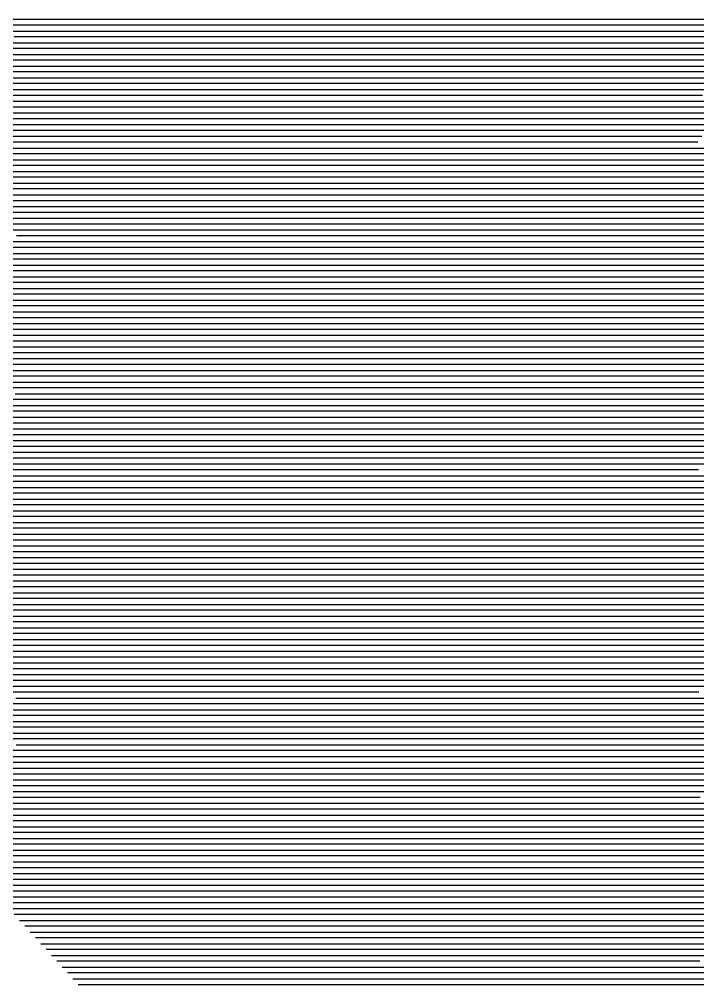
# Model space of a CAD drawing. Header units: metres. Extents: x -6.9 to 6.9, y -7 to 7.
# Drawn here: x 3.608 to 4.767, y 3.35 to 5 of the extents above; entities that cross this region are included whole.
import ezdxf

# ---------------------------------------------------------------- set-up
doc = ezdxf.new("R2010")
doc.units = ezdxf.units.M

msp = doc.modelspace()

# ---------------------------------------------------------------- linework, layer by layer
for p, q in [((3.323069, 4.999597, 0.251629), (3.62865, 4.999597, 0.311879)), ((3.62865, 4.999597, 0.311879), (3.839964, 4.999597, 0.35307)), ((3.839964, 4.999597, 0.35307), (4.254032, 4.999597, 0.435604)), ((4.254032, 4.999597, 0.435604), (4.367655, 4.999597, 0.458)), ((4.367655, 4.999597, 0.458), (4.90063, 4.999597, 0.565375)), ((3.618768, 4.989597, 0.310461), (3.316862, 4.989597, 0.250936)), ((3.833565, 4.989597, 0.352331), (3.618768, 4.989597, 0.310461)), ((4.243824, 4.989597, 0.434106), (3.833565, 4.989597, 0.352331)), ((4.361053, 4.989597, 0.457213), (4.243824, 4.989597, 0.434106)), ((4.901421, 4.989597, 0.566077), (4.361053, 4.989597, 0.457213)), ((3.310656, 4.979597, 0.250242), (3.608887, 4.979597, 0.309043)), ((3.820766, 4.969597, 0.350852), (3.599006, 4.969597, 0.307625)), ((3.608887, 4.979597, 0.309043), (3.827165, 4.979597, 0.351592)), ((4.223407, 4.969597, 0.431108), (3.820766, 4.969597, 0.350852)), ((3.827165, 4.979597, 0.351592), (4.233615, 4.979597, 0.432607)), ((4.347849, 4.969597, 0.455637), (4.223407, 4.969597, 0.431108)), ((4.233615, 4.979597, 0.432607), (4.354451, 4.979597, 0.456425)), ((4.880304, 4.969597, 0.562907), (4.347849, 4.969597, 0.455637)), ((4.354451, 4.979597, 0.456425), (4.890862, 4.979597, 0.564492)), ((3.589124, 4.959597, 0.306206), (3.814367, 4.959597, 0.350113)), ((3.814367, 4.959597, 0.350113), (4.213199, 4.959597, 0.42961)), ((4.213199, 4.959597, 0.42961), (4.341247, 4.959597, 0.454849)), ((4.341247, 4.959597, 0.454849), (4.869746, 4.959597, 0.561322)), ((3.569362, 4.939597, 0.30337), (3.801568, 4.939597, 0.348634)), ((3.807968, 4.949597, 0.349373), (3.579243, 4.949597, 0.304788)), ((3.801568, 4.939597, 0.348634), (4.192782, 4.939597, 0.426613)), ((4.20299, 4.949597, 0.428111), (3.807968, 4.949597, 0.349373)), ((4.192782, 4.939597, 0.426613), (4.328043, 4.939597, 0.453274)), ((4.334645, 4.949597, 0.454062), (4.20299, 4.949597, 0.428111)), ((4.328043, 4.939597, 0.453274), (4.848629, 4.939597, 0.558153)), ((4.859187, 4.949597, 0.559738), (4.334645, 4.949597, 0.454062)), ((3.549599, 4.919597, 0.300534), (3.78877, 4.919597, 0.347155)), ((3.795169, 4.929597, 0.347895), (3.559481, 4.929597, 0.301952)), ((3.78877, 4.919597, 0.347155), (4.172365, 4.919597, 0.423615)), ((4.182573, 4.929597, 0.425114), (3.795169, 4.929597, 0.347895)), ((4.172365, 4.919597, 0.423615), (4.314839, 4.919597, 0.451698)), ((4.321441, 4.929597, 0.452486), (4.182573, 4.929597, 0.425114)), ((4.314839, 4.919597, 0.451698), (4.827512, 4.919597, 0.554983)), ((4.83807, 4.929597, 0.556568), (4.321441, 4.929597, 0.452486)), ((3.782371, 4.909597, 0.346416), (3.539718, 4.909597, 0.299116)), ((4.162157, 4.909597, 0.422117), (3.782371, 4.909597, 0.346416)), ((4.308237, 4.909597, 0.450911), (4.162157, 4.909597, 0.422117)), ((4.816953, 4.909597, 0.553398), (4.308237, 4.909597, 0.450911)), ((3.769572, 4.889597, 0.344937), (3.519955, 4.889597, 0.29628)), ((3.529837, 4.899597, 0.297698), (3.775971, 4.899597, 0.345677)), ((4.14174, 4.889597, 0.419119), (3.769572, 4.889597, 0.344937)), ((3.775971, 4.899597, 0.345677), (4.151948, 4.899597, 0.420618)), ((4.295033, 4.889597, 0.449335), (4.14174, 4.889597, 0.419119)), ((4.151948, 4.899597, 0.420618), (4.301635, 4.899597, 0.450123)), ((4.795837, 4.889597, 0.550229), (4.295033, 4.889597, 0.449335)), ((4.301635, 4.899597, 0.450123), (4.806395, 4.899597, 0.551813)), ((3.756774, 4.869597, 0.343459), (3.500193, 4.869597, 0.293443)), ((3.510074, 4.879597, 0.294862), (3.763173, 4.879597, 0.344198)), ((4.121323, 4.869597, 0.416122), (3.756774, 4.869597, 0.343459)), ((3.763173, 4.879597, 0.344198), (4.131531, 4.879597, 0.417621)), ((4.281829, 4.869597, 0.44776), (4.121323, 4.869597, 0.416122)), ((4.131531, 4.879597, 0.417621), (4.288431, 4.879597, 0.448547)), ((4.77472, 4.869597, 0.547059), (4.281829, 4.869597, 0.44776)), ((4.288431, 4.879597, 0.448547), (4.785278, 4.879597, 0.548644)), ((3.490312, 4.859597, 0.292025), (3.750374, 4.859597, 0.342719)), ((3.750374, 4.859597, 0.342719), (4.111115, 4.859597, 0.414624)), ((4.111115, 4.859597, 0.414624), (4.275227, 4.859597, 0.446972)), ((4.275227, 4.859597, 0.446972), (4.764161, 4.859597, 0.545474)), ((4.764161, 4.859597, 0.545474), (4.814628, 4.859597, 0.555531)), ((3.470549, 4.839597, 0.289189), (3.737576, 4.839597, 0.341241)), ((3.743975, 4.849597, 0.34198), (3.48043, 4.849597, 0.290607)), ((3.737576, 4.839597, 0.341241), (4.090698, 4.839597, 0.411626)), ((4.100906, 4.849597, 0.413125), (3.743975, 4.849597, 0.34198)), ((4.090698, 4.839597, 0.411626), (4.262023, 4.839597, 0.445396)), ((4.268625, 4.849597, 0.446184), (4.100906, 4.849597, 0.413125)), ((4.262023, 4.839597, 0.445396), (4.743045, 4.839597, 0.542305)), ((4.753603, 4.849597, 0.543889), (4.268625, 4.849597, 0.446184)), ((4.743045, 4.839597, 0.542305), (4.801012, 4.839597, 0.553856)), ((4.80782, 4.849597, 0.554693), (4.753603, 4.849597, 0.543889)), ((3.450786, 4.819597, 0.286353), (3.724777, 4.819597, 0.339762)), ((3.731177, 4.829597, 0.340501), (3.460668, 4.829597, 0.287771)), ((3.724777, 4.819597, 0.339762), (4.070281, 4.819597, 0.408629)), ((4.080489, 4.829597, 0.410128), (3.731177, 4.829597, 0.340501)), ((4.070281, 4.819597, 0.408629), (4.248819, 4.819597, 0.443821)), ((4.255421, 4.829597, 0.444609), (4.080489, 4.829597, 0.410128)), ((4.248819, 4.819597, 0.443821), (4.721928, 4.819597, 0.539135)), ((4.732486, 4.829597, 0.54072), (4.255421, 4.829597, 0.444609)), ((4.721928, 4.819597, 0.539135), (4.787396, 4.819597, 0.552181)), ((4.794204, 4.829597, 0.553018), (4.732486, 4.829597, 0.54072)), ((3.718378, 4.809597, 0.339022), (3.440905, 4.809597, 0.284935)), ((4.060073, 4.809597, 0.407131), (3.718378, 4.809597, 0.339022)), ((4.242217, 4.809597, 0.443033), (4.060073, 4.809597, 0.407131)), ((4.711369, 4.809597, 0.53755), (4.242217, 4.809597, 0.443033)), ((4.780588, 4.809597, 0.551343), (4.711369, 4.809597, 0.53755)), ((3.70558, 4.789597, 0.337544), (3.421142, 4.789597, 0.282099)), ((3.431024, 4.799597, 0.283517), (3.711979, 4.799597, 0.338283)), ((4.039656, 4.789597, 0.404133), (3.70558, 4.789597, 0.337544)), ((3.711979, 4.799597, 0.338283), (4.049864, 4.799597, 0.405632)), ((4.229013, 4.789597, 0.441457), (4.039656, 4.789597, 0.404133)), ((4.049864, 4.799597, 0.405632), (4.235615, 4.799597, 0.442245)), ((4.690253, 4.789597, 0.53438), (4.229013, 4.789597, 0.441457)), ((4.235615, 4.799597, 0.442245), (4.700811, 4.799597, 0.535965)), ((4.766972, 4.789597, 0.549669), (4.690253, 4.789597, 0.53438)), ((4.700811, 4.799597, 0.535965), (4.77378, 4.799597, 0.550506)), ((3.692781, 4.769597, 0.336065), (3.40138, 4.769597, 0.279262)), ((3.411261, 4.779597, 0.28068), (3.69918, 4.779597, 0.336804)), ((4.019239, 4.769597, 0.401136), (3.692781, 4.769597, 0.336065)), ((3.69918, 4.779597, 0.336804), (4.029447, 4.779597, 0.402635)), ((4.215809, 4.769597, 0.439882), (4.019239, 4.769597, 0.401136)), ((4.029447, 4.779597, 0.402635), (4.222411, 4.779597, 0.44067)), ((4.669136, 4.769597, 0.531211), (4.215809, 4.769597, 0.439882)), ((4.222411, 4.779597, 0.44067), (4.679694, 4.779597, 0.532796)), ((4.753356, 4.769597, 0.547994), (4.669136, 4.769597, 0.531211)), ((4.679694, 4.779597, 0.532796), (4.760164, 4.779597, 0.548831)), ((5.107597, 4.769597, 0.620099), (4.753356, 4.769597, 0.547994)), ((4.760164, 4.779597, 0.548831), (5.098631, 4.779597, 0.617726)), ((3.391499, 4.759597, 0.277844), (3.686382, 4.759597, 0.335326)), ((3.686382, 4.759597, 0.335326), (4.00903, 4.759597, 0.399637)), ((4.00903, 4.759597, 0.399637), (4.209207, 4.759597, 0.439094)), ((4.209207, 4.759597, 0.439094), (4.658577, 4.759597, 0.529626)), ((4.658577, 4.759597, 0.529626), (4.746548, 4.759597, 0.547156)), ((4.746548, 4.759597, 0.547156), (5.116564, 4.759597, 0.622472)), ((3.371736, 4.739597, 0.275008), (3.673583, 4.739597, 0.333847)), ((3.679983, 4.749597, 0.334586), (3.381617, 4.749597, 0.276426)), ((3.673583, 4.739597, 0.333847), (3.988614, 4.739597, 0.39664)), ((3.998822, 4.749597, 0.398139), (3.679983, 4.749597, 0.334586)), ((3.988614, 4.739597, 0.39664), (4.196003, 4.739597, 0.437519)), ((4.202605, 4.749597, 0.438306), (3.998822, 4.749597, 0.398139)), ((4.196003, 4.739597, 0.437519), (4.637461, 4.739597, 0.526456)), ((4.648019, 4.749597, 0.528041), (4.202605, 4.749597, 0.438306)), ((4.637461, 4.739597, 0.526456), (4.732932, 4.739597, 0.545481)), ((4.73974, 4.749597, 0.546319), (4.648019, 4.749597, 0.528041)), ((4.732932, 4.739597, 0.545481), (5.134497, 4.739597, 0.627219)), ((5.125531, 4.749597, 0.624846), (4.73974, 4.749597, 0.546319)), ((3.351973, 4.719597, 0.272172), (3.660785, 4.719597, 0.332368)), ((3.667184, 4.729597, 0.333108), (3.361855, 4.729597, 0.27359)), ((3.660785, 4.719597, 0.332368), (3.968197, 4.719597, 0.393643)), ((3.978405, 4.729597, 0.395142), (3.667184, 4.729597, 0.333108)), ((3.968197, 4.719597, 0.393643), (4.182799, 4.719597, 0.435943)), ((4.189401, 4.729597, 0.436731), (3.978405, 4.729597, 0.395142)), ((4.182799, 4.719597, 0.435943), (4.616344, 4.719597, 0.523287)), ((4.626902, 4.729597, 0.524871), (4.189401, 4.729597, 0.436731)), ((4.616344, 4.719597, 0.523287), (4.719316, 4.719597, 0.543806)), ((4.726124, 4.729597, 0.544644), (4.626902, 4.729597, 0.524871)), ((4.719316, 4.719597, 0.543806), (5.152431, 4.719597, 0.631966)), ((5.143464, 4.729597, 0.629593), (4.726124, 4.729597, 0.544644)), ((3.654386, 4.709597, 0.331629), (3.342092, 4.709597, 0.270754)), ((3.957988, 4.709597, 0.392144), (3.654386, 4.709597, 0.331629)), ((4.176197, 4.709597, 0.435155), (3.957988, 4.709597, 0.392144)), ((4.605785, 4.709597, 0.521702), (4.176197, 4.709597, 0.435155)), ((4.712508, 4.709597, 0.542969), (4.605785, 4.709597, 0.521702)), ((5.161397, 4.709597, 0.63434), (4.712508, 4.709597, 0.542969)), ((3.641587, 4.689597, 0.33015), (3.32233, 4.689597, 0.267917)), ((3.332211, 4.699597, 0.269336), (3.647986, 4.699597, 0.330889)), ((3.937572, 4.689597, 0.389147), (3.641587, 4.689597, 0.33015)), ((3.647986, 4.699597, 0.330889), (3.94778, 4.699597, 0.390646)), ((4.162993, 4.689597, 0.43358), (3.937572, 4.689597, 0.389147)), ((3.94778, 4.699597, 0.390646), (4.169595, 4.699597, 0.434368)), ((4.584668, 4.689597, 0.518532), (4.162993, 4.689597, 0.43358)), ((4.169595, 4.699597, 0.434368), (4.595227, 4.699597, 0.520117)), ((4.698892, 4.689597, 0.541294), (4.584668, 4.689597, 0.518532)), ((4.595227, 4.699597, 0.520117), (4.7057, 4.699597, 0.542131)), ((5.179331, 4.689597, 0.639087), (4.698892, 4.689597, 0.541294)), ((4.7057, 4.699597, 0.542131), (5.170364, 4.699597, 0.636713)), ((3.628789, 4.669597, 0.328671), (3.302567, 4.669597, 0.265081)), ((3.312448, 4.679597, 0.266499), (3.635188, 4.679597, 0.329411)), ((3.917155, 4.669597, 0.38615), (3.628789, 4.669597, 0.328671)), ((3.635188, 4.679597, 0.329411), (3.927363, 4.679597, 0.387648)), ((4.149789, 4.669597, 0.432004), (3.917155, 4.669597, 0.38615)), ((3.927363, 4.679597, 0.387648), (4.156391, 4.679597, 0.432792)), ((4.563552, 4.669597, 0.515362), (4.149789, 4.669597, 0.432004)), ((4.156391, 4.679597, 0.432792), (4.57411, 4.679597, 0.516947)), ((4.685276, 4.669597, 0.539619), (4.563552, 4.669597, 0.515362)), ((4.57411, 4.679597, 0.516947), (4.692084, 4.679597, 0.540456)), ((5.197264, 4.669597, 0.643833), (4.685276, 4.669597, 0.539619)), ((4.692084, 4.679597, 0.540456), (5.188297, 4.679597, 0.64146)), ((3.292686, 4.659597, 0.263663), (3.622389, 4.659597, 0.327932)), ((3.622389, 4.659597, 0.327932), (3.906946, 4.659597, 0.384651)), ((3.906946, 4.659597, 0.384651), (4.143187, 4.659597, 0.431217)), ((4.143187, 4.659597, 0.431217), (4.552993, 4.659597, 0.513778)), ((4.552993, 4.659597, 0.513778), (4.678468, 4.659597, 0.538781)), ((4.678468, 4.659597, 0.538781), (5.206231, 4.659597, 0.646207)), ((3.272923, 4.639597, 0.260827), (3.609591, 4.639597, 0.326453)), ((3.61599, 4.649597, 0.327193), (3.282804, 4.649597, 0.262245)), ((3.609591, 4.639597, 0.326453), (3.88653, 4.639597, 0.381654)), ((3.896738, 4.649597, 0.383153), (3.61599, 4.649597, 0.327193)), ((3.88653, 4.639597, 0.381654), (4.129983, 4.639597, 0.429641)), ((4.136585, 4.649597, 0.430429), (3.896738, 4.649597, 0.383153)), ((4.129983, 4.639597, 0.429641), (4.531876, 4.639597, 0.510608)), ((4.542435, 4.649597, 0.512193), (4.136585, 4.649597, 0.430429)), ((4.531876, 4.639597, 0.510608), (4.664852, 4.639597, 0.537106)), ((4.67166, 4.649597, 0.537944), (4.542435, 4.649597, 0.512193)), ((4.664852, 4.639597, 0.537106), (5.21592, 4.639597, 0.649276)), ((5.215197, 4.649597, 0.64858), (4.67166, 4.649597, 0.537944)), ((3.876321, 4.629597, 0.380155), (3.603192, 4.629597, 0.325714)), ((4.123381, 4.629597, 0.428853), (3.876321, 4.629597, 0.380155)), ((4.521318, 4.629597, 0.509023), (4.123381, 4.629597, 0.428853)), ((4.658044, 4.629597, 0.536269), (4.521318, 4.629597, 0.509023)), ((5.204998, 4.629597, 0.647601), (4.658044, 4.629597, 0.536269)), ((3.855904, 4.609597, 0.377158), (3.590393, 4.609597, 0.324235)), ((3.596792, 4.619597, 0.324975), (3.866113, 4.619597, 0.378657)), ((4.110177, 4.609597, 0.427278), (3.855904, 4.609597, 0.377158)), ((3.866113, 4.619597, 0.378657), (4.116779, 4.619597, 0.428066)), ((4.500201, 4.609597, 0.505853), (4.110177, 4.609597, 0.427278)), ((4.116779, 4.619597, 0.428066), (4.51076, 4.619597, 0.507438)), ((4.644428, 4.609597, 0.534594), (4.500201, 4.609597, 0.505853)), ((4.51076, 4.619597, 0.507438), (4.651236, 4.619597, 0.535432)), ((5.183153, 4.609597, 0.644251), (4.644428, 4.609597, 0.534594)), ((4.651236, 4.619597, 0.535432), (5.194075, 4.619597, 0.645926)), ((3.835488, 4.589597, 0.374161), (3.577595, 4.589597, 0.322757)), ((3.583994, 4.599597, 0.323496), (3.845696, 4.599597, 0.37566)), ((4.096973, 4.589597, 0.425702), (3.835488, 4.589597, 0.374161)), ((3.845696, 4.599597, 0.37566), (4.103575, 4.599597, 0.42649)), ((4.479084, 4.589597, 0.502684), (4.096973, 4.589597, 0.425702)), ((4.103575, 4.599597, 0.42649), (4.489643, 4.599597, 0.504269)), ((4.630812, 4.589597, 0.532919), (4.479084, 4.589597, 0.502684)), ((4.489643, 4.599597, 0.504269), (4.63762, 4.599597, 0.533757)), ((5.161308, 4.589597, 0.640901), (4.630812, 4.589597, 0.532919)), ((4.63762, 4.599597, 0.533757), (5.17223, 4.599597, 0.642576)), ((3.571195, 4.579597, 0.322017), (3.825279, 4.579597, 0.372662)), ((3.825279, 4.579597, 0.372662), (4.090371, 4.579597, 0.424915)), ((4.090371, 4.579597, 0.424915), (4.468526, 4.579597, 0.501099)), ((4.468526, 4.579597, 0.501099), (4.624004, 4.579597, 0.532082)), ((4.624004, 4.579597, 0.532082), (5.150386, 4.579597, 0.639226)), ((3.558397, 4.559597, 0.320538), (3.804862, 4.559597, 0.369665)), ((3.815071, 4.569597, 0.371164), (3.564796, 4.569597, 0.321278)), ((3.804862, 4.559597, 0.369665), (4.077167, 4.559597, 0.423339)), ((4.083769, 4.569597, 0.424127), (3.815071, 4.569597, 0.371164)), ((4.077167, 4.559597, 0.423339), (4.447409, 4.559597, 0.497929)), ((4.457968, 4.569597, 0.499514), (4.083769, 4.569597, 0.424127)), ((4.447409, 4.559597, 0.497929), (4.610388, 4.559597, 0.530407)), ((4.617196, 4.569597, 0.531244), (4.457968, 4.569597, 0.499514)), ((4.610388, 4.559597, 0.530407), (5.128541, 4.559597, 0.635876)), ((5.139463, 4.569597, 0.637551), (4.617196, 4.569597, 0.531244)), ((3.545598, 4.539597, 0.31906), (3.784446, 4.539597, 0.366668)), ((3.794654, 4.549597, 0.368166), (3.551998, 4.549597, 0.319799)), ((3.784446, 4.539597, 0.366668), (4.063963, 4.539597, 0.421763)), ((4.070565, 4.549597, 0.422551), (3.794654, 4.549597, 0.368166)), ((4.063963, 4.539597, 0.421763), (4.426292, 4.539597, 0.49476)), ((4.436851, 4.549597, 0.496344), (4.070565, 4.549597, 0.422551)), ((4.426292, 4.539597, 0.49476), (4.596772, 4.539597, 0.528732)), ((4.60358, 4.549597, 0.529569), (4.436851, 4.549597, 0.496344)), ((4.596772, 4.539597, 0.528732), (5.106696, 4.539597, 0.632526)), ((5.117618, 4.549597, 0.634201), (4.60358, 4.549597, 0.529569)), ((3.774237, 4.529597, 0.365169), (3.539199, 4.529597, 0.31832)), ((4.057361, 4.529597, 0.420976), (3.774237, 4.529597, 0.365169)), ((4.415734, 4.529597, 0.493175), (4.057361, 4.529597, 0.420976)), ((4.589964, 4.529597, 0.527894), (4.415734, 4.529597, 0.493175)), ((5.095773, 4.529597, 0.630851), (4.589964, 4.529597, 0.527894)), ((3.75382, 4.509597, 0.362172), (3.526401, 4.509597, 0.316842)), ((3.5328, 4.519597, 0.317581), (3.764029, 4.519597, 0.363671)), ((4.044157, 4.509597, 0.4194), (3.75382, 4.509597, 0.362172)), ((3.764029, 4.519597, 0.363671), (4.050759, 4.519597, 0.420188)), ((4.394617, 4.509597, 0.490005), (4.044157, 4.509597, 0.4194)), ((4.050759, 4.519597, 0.420188), (4.405175, 4.519597, 0.49159)), ((4.576348, 4.509597, 0.526219), (4.394617, 4.509597, 0.490005)), ((4.405175, 4.519597, 0.49159), (4.583156, 4.519597, 0.527057)), ((5.073928, 4.509597, 0.627501), (4.576348, 4.509597, 0.526219)), ((4.583156, 4.519597, 0.527057), (5.084851, 4.519597, 0.629176)), ((3.733403, 4.489597, 0.359175), (3.513602, 4.489597, 0.315363)), ((3.520001, 4.499597, 0.316102), (3.743612, 4.499597, 0.360673)), ((4.030953, 4.489597, 0.417825), (3.733403, 4.489597, 0.359175)), ((3.743612, 4.499597, 0.360673), (4.037555, 4.499597, 0.418612)), ((4.3735, 4.489597, 0.486835), (4.030953, 4.489597, 0.417825)), ((4.037555, 4.499597, 0.418612), (4.384059, 4.499597, 0.48842)), ((4.562732, 4.489597, 0.524544), (4.3735, 4.489597, 0.486835)), ((4.384059, 4.499597, 0.48842), (4.56954, 4.499597, 0.525382)), ((5.052083, 4.489597, 0.624151), (4.562732, 4.489597, 0.524544)), ((4.56954, 4.499597, 0.525382), (5.063006, 4.499597, 0.625826)), ((3.507203, 4.479597, 0.314624), (3.723195, 4.479597, 0.357676)), ((3.723195, 4.479597, 0.357676), (4.024351, 4.479597, 0.417037)), ((4.024351, 4.479597, 0.417037), (4.362942, 4.479597, 0.485251)), ((4.362942, 4.479597, 0.485251), (4.555924, 4.479597, 0.523707)), ((4.555924, 4.479597, 0.523707), (5.041161, 4.479597, 0.622476)), ((3.494405, 4.459597, 0.313145), (3.702778, 4.459597, 0.354679)), ((3.712987, 4.469597, 0.356177), (3.500804, 4.469597, 0.313884)), ((3.702778, 4.459597, 0.354679), (4.011147, 4.459597, 0.415461)), ((4.017749, 4.469597, 0.416249), (3.712987, 4.469597, 0.356177)), ((4.011147, 4.459597, 0.415461), (4.341825, 4.459597, 0.482081)), ((4.352383, 4.469597, 0.483666), (4.017749, 4.469597, 0.416249)), ((4.341825, 4.459597, 0.482081), (4.542308, 4.459597, 0.522032)), ((4.549116, 4.469597, 0.522869), (4.352383, 4.469597, 0.483666)), ((4.542308, 4.459597, 0.522032), (5.019316, 4.459597, 0.619126)), ((5.030238, 4.469597, 0.620801), (4.549116, 4.469597, 0.522869)), ((3.481606, 4.439597, 0.311666), (3.682361, 4.439597, 0.351682)), ((3.69257, 4.449597, 0.35318), (3.488005, 4.449597, 0.312405)), ((3.682361, 4.439597, 0.351682), (3.997943, 4.439597, 0.413886)), ((4.004545, 4.449597, 0.414674), (3.69257, 4.449597, 0.35318)), ((3.997943, 4.439597, 0.413886), (4.320708, 4.439597, 0.478911)), ((4.331267, 4.449597, 0.480496), (4.004545, 4.449597, 0.414674)), ((4.320708, 4.439597, 0.478911), (4.528692, 4.439597, 0.520357)), ((4.5355, 4.449597, 0.521195), (4.331267, 4.449597, 0.480496)), ((4.528692, 4.439597, 0.520357), (4.997471, 4.439597, 0.615777)), ((5.008394, 4.449597, 0.617451), (4.5355, 4.449597, 0.521195)), ((3.672153, 4.429597, 0.350183), (3.475207, 4.429597, 0.310927)), ((3.991341, 4.429597, 0.413098), (3.672153, 4.429597, 0.350183)), ((4.31015, 4.429597, 0.477326), (3.991341, 4.429597, 0.413098)), ((4.521884, 4.429597, 0.51952), (4.31015, 4.429597, 0.477326)), ((4.986549, 4.429597, 0.614102), (4.521884, 4.429597, 0.51952)), ((3.651736, 4.409597, 0.347186), (3.462408, 4.409597, 0.309448)), ((3.468808, 4.419597, 0.310187), (3.661945, 4.419597, 0.348684)), ((3.978136, 4.409597, 0.411523), (3.651736, 4.409597, 0.347186)), ((3.661945, 4.419597, 0.348684), (3.984739, 4.419597, 0.41231)), ((4.289033, 4.409597, 0.474157), (3.978136, 4.409597, 0.411523)), ((3.984739, 4.419597, 0.41231), (4.299591, 4.419597, 0.475742)), ((4.508268, 4.409597, 0.517845), (4.289033, 4.409597, 0.474157)), ((4.299591, 4.419597, 0.475742), (4.515076, 4.419597, 0.518682)), ((4.964704, 4.409597, 0.610752), (4.508268, 4.409597, 0.517845)), ((4.515076, 4.419597, 0.518682), (4.975626, 4.419597, 0.612427)), ((3.631319, 4.389597, 0.344188), (3.44961, 4.389597, 0.307969)), ((3.456009, 4.399597, 0.308709), (3.641528, 4.399597, 0.345687)), ((3.964932, 4.389597, 0.409947), (3.631319, 4.389597, 0.344188)), ((3.641528, 4.399597, 0.345687), (3.971534, 4.399597, 0.410735)), ((4.267916, 4.389597, 0.470987), (3.964932, 4.389597, 0.409947)), ((3.971534, 4.399597, 0.410735), (4.278475, 4.399597, 0.472572)), ((4.494652, 4.389597, 0.51617), (4.267916, 4.389597, 0.470987)), ((4.278475, 4.399597, 0.472572), (4.50146, 4.399597, 0.517007)), ((4.942859, 4.389597, 0.607402), (4.494652, 4.389597, 0.51617)), ((4.50146, 4.399597, 0.517007), (4.953781, 4.399597, 0.609077)), ((3.443211, 4.379597, 0.30723), (3.621111, 4.379597, 0.34269)), ((3.621111, 4.379597, 0.34269), (3.95833, 4.379597, 0.409159)), ((3.95833, 4.379597, 0.409159), (4.257358, 4.379597, 0.469402)), ((4.257358, 4.379597, 0.469402), (4.487844, 4.379597, 0.515332)), ((4.487844, 4.379597, 0.515332), (4.931936, 4.379597, 0.605727)), ((3.610903, 4.369597, 0.341191), (3.436811, 4.369597, 0.306491)), ((3.600694, 4.359597, 0.339693), (3.945126, 4.359597, 0.407584)), ((3.951728, 4.369597, 0.408372), (3.610903, 4.369597, 0.341191)), ((3.945126, 4.359597, 0.407584), (4.236241, 4.359597, 0.466233)), ((4.246799, 4.369597, 0.467817), (3.951728, 4.369597, 0.408372)), ((4.236241, 4.359597, 0.466233), (4.474228, 4.359597, 0.513657)), ((4.481036, 4.369597, 0.514495), (4.246799, 4.369597, 0.467817)), ((4.474228, 4.359597, 0.513657), (4.910091, 4.359597, 0.602377)), ((4.921014, 4.369597, 0.604052), (4.481036, 4.369597, 0.514495)), ((3.580277, 4.339597, 0.336695), (3.931922, 4.339597, 0.406008)), ((3.938524, 4.349597, 0.406796), (3.590486, 4.349597, 0.338194)), ((3.931922, 4.339597, 0.406008), (4.215124, 4.339597, 0.463063)), ((4.225683, 4.349597, 0.464648), (3.938524, 4.349597, 0.406796)), ((4.215124, 4.339597, 0.463063), (4.460612, 4.339597, 0.511982)), ((4.46742, 4.349597, 0.51282), (4.225683, 4.349597, 0.464648)), ((4.460612, 4.339597, 0.511982), (4.888246, 4.339597, 0.599027)), ((4.899169, 4.349597, 0.600702), (4.46742, 4.349597, 0.51282)), ((3.92532, 4.329597, 0.40522), (3.570069, 4.329597, 0.335197)), ((4.204566, 4.329597, 0.461478), (3.92532, 4.329597, 0.40522)), ((4.453804, 4.329597, 0.511145), (4.204566, 4.329597, 0.461478)), ((4.877324, 4.329597, 0.597352), (4.453804, 4.329597, 0.511145)), ((3.912116, 4.309597, 0.403645), (3.549652, 4.309597, 0.3322)), ((3.559861, 4.319597, 0.333698), (3.918718, 4.319597, 0.404433)), ((4.183449, 4.309597, 0.458308), (3.912116, 4.309597, 0.403645)), ((3.918718, 4.319597, 0.404433), (4.194007, 4.319597, 0.459893)), ((4.440188, 4.309597, 0.50947), (4.183449, 4.309597, 0.458308)), ((4.194007, 4.319597, 0.459893), (4.446996, 4.319597, 0.510307)), ((4.855479, 4.309597, 0.594002), (4.440188, 4.309597, 0.50947)), ((4.446996, 4.319597, 0.510307), (4.866402, 4.319597, 0.595677)), ((3.539444, 4.299597, 0.330701), (3.905514, 4.299597, 0.402857)), ((3.905514, 4.299597, 0.402857), (4.17289, 4.299597, 0.456724)), ((4.17289, 4.299597, 0.456724), (4.43338, 4.299597, 0.508632)), ((4.43338, 4.299597, 0.508632), (4.844557, 4.299597, 0.592327)), ((3.519027, 4.279597, 0.327704), (3.89231, 4.279597, 0.401282)), ((3.898912, 4.289597, 0.402069), (3.529235, 4.289597, 0.329202)), ((3.89231, 4.279597, 0.401282), (4.151774, 4.279597, 0.453554)), ((4.162332, 4.289597, 0.455139), (3.898912, 4.289597, 0.402069)), ((4.151774, 4.279597, 0.453554), (4.419764, 4.279597, 0.506958)), ((4.426572, 4.289597, 0.507795), (4.162332, 4.289597, 0.455139)), ((4.419764, 4.279597, 0.506958), (4.822712, 4.279597, 0.588977)), ((4.833634, 4.289597, 0.590652), (4.426572, 4.289597, 0.507795)), ((3.49861, 4.259597, 0.324706), (3.879106, 4.259597, 0.399706)), ((3.885708, 4.269597, 0.400494), (3.508819, 4.269597, 0.326205)), ((3.879106, 4.259597, 0.399706), (4.130657, 4.259597, 0.450384)), ((4.141215, 4.269597, 0.451969), (3.885708, 4.269597, 0.400494)), ((4.130657, 4.259597, 0.450384), (4.406148, 4.259597, 0.505283)), ((4.412956, 4.269597, 0.50612), (4.141215, 4.269597, 0.451969)), ((4.406148, 4.259597, 0.505283), (4.800867, 4.259597, 0.585627)), ((4.811789, 4.269597, 0.587302), (4.412956, 4.269597, 0.50612)), ((3.872504, 4.249597, 0.398918), (3.488402, 4.249597, 0.323208)), ((4.120098, 4.249597, 0.4488), (3.872504, 4.249597, 0.398918)), ((4.39934, 4.249597, 0.504445), (4.120098, 4.249597, 0.4488)), ((4.789944, 4.249597, 0.583952), (4.39934, 4.249597, 0.504445)), ((3.8593, 4.229597, 0.397343), (3.467985, 4.229597, 0.320211)), ((3.478193, 4.239597, 0.321709), (3.865902, 4.239597, 0.398131)), ((4.098982, 4.229597, 0.44563), (3.8593, 4.229597, 0.397343)), ((3.865902, 4.239597, 0.398131), (4.10954, 4.239597, 0.447215)), ((4.385724, 4.229597, 0.50277), (4.098982, 4.229597, 0.44563)), ((4.10954, 4.239597, 0.447215), (4.392532, 4.239597, 0.503608)), ((4.768099, 4.229597, 0.580602), (4.385724, 4.229597, 0.50277)), ((4.392532, 4.239597, 0.503608), (4.779022, 4.239597, 0.582277)), ((3.846096, 4.209597, 0.395767), (3.447568, 4.209597, 0.317213)), ((3.457777, 4.219597, 0.318712), (3.852698, 4.219597, 0.396555)), ((4.077865, 4.209597, 0.44246), (3.846096, 4.209597, 0.395767)), ((3.852698, 4.219597, 0.396555), (4.088423, 4.219597, 0.444045)), ((4.372108, 4.209597, 0.501095), (4.077865, 4.209597, 0.44246)), ((4.088423, 4.219597, 0.444045), (4.378916, 4.219597, 0.501933)), ((4.746254, 4.209597, 0.577252), (4.372108, 4.209597, 0.501095)), ((4.378916, 4.219597, 0.501933), (4.757177, 4.219597, 0.578927)), ((5.434102, 4.209597, 0.718072), (4.746254, 4.209597, 0.577252)), ((4.757177, 4.219597, 0.578927), (5.452588, 4.219597, 0.721296)), ((3.43736, 4.199597, 0.315715), (3.839494, 4.199597, 0.39498)), ((3.839494, 4.199597, 0.39498), (4.067306, 4.199597, 0.440875)), ((4.067306, 4.199597, 0.440875), (4.3653, 4.199597, 0.500258)), ((4.3653, 4.199597, 0.500258), (4.735332, 4.199597, 0.575577)), ((4.735332, 4.199597, 0.575577), (5.415615, 4.199597, 0.714849)), ((3.416943, 4.179597, 0.312717), (3.82629, 4.179597, 0.393404)), ((3.832892, 4.189597, 0.394192), (3.427151, 4.189597, 0.314216)), ((3.82629, 4.179597, 0.393404), (4.04619, 4.179597, 0.437706)), ((4.056748, 4.189597, 0.439291), (3.832892, 4.189597, 0.394192)), ((4.04619, 4.179597, 0.437706), (4.351684, 4.179597, 0.498583)), ((4.358492, 4.189597, 0.49942), (4.056748, 4.189597, 0.439291)), ((4.351684, 4.179597, 0.498583), (4.713487, 4.179597, 0.572227)), ((4.72441, 4.189597, 0.573902), (4.358492, 4.189597, 0.49942)), ((4.713487, 4.179597, 0.572227), (5.378642, 4.179597, 0.708402)), ((5.397128, 4.189597, 0.711625), (4.72441, 4.189597, 0.573902)), ((3.396526, 4.159597, 0.30972), (3.813086, 4.159597, 0.391829)), ((3.819688, 4.169597, 0.392616), (3.406734, 4.169597, 0.311219)), ((3.813086, 4.159597, 0.391829), (4.025073, 4.159597, 0.434536)), ((4.035631, 4.169597, 0.436121), (3.819688, 4.169597, 0.392616)), ((4.025073, 4.159597, 0.434536), (4.338068, 4.159597, 0.496908)), ((4.344876, 4.169597, 0.497745), (4.035631, 4.169597, 0.436121)), ((4.338068, 4.159597, 0.496908), (4.691642, 4.159597, 0.568877)), ((4.702565, 4.169597, 0.570552), (4.344876, 4.169597, 0.497745)), ((4.691642, 4.159597, 0.568877), (5.341668, 4.159597, 0.701955)), ((5.360155, 4.169597, 0.705178), (4.702565, 4.169597, 0.570552)), ((3.806484, 4.149597, 0.391041), (3.386318, 4.149597, 0.308222)), ((4.014514, 4.149597, 0.432951), (3.806484, 4.149597, 0.391041)), ((4.33126, 4.149597, 0.49607), (4.014514, 4.149597, 0.432951)), ((4.68072, 4.149597, 0.567203), (4.33126, 4.149597, 0.49607)), ((5.323182, 4.149597, 0.698731), (4.68072, 4.149597, 0.567203)), ((3.79328, 4.129597, 0.389465), (3.365901, 4.129597, 0.305224)), ((3.376109, 4.139597, 0.306723), (3.799882, 4.139597, 0.390253)), ((3.993397, 4.129597, 0.429782), (3.79328, 4.129597, 0.389465)), ((3.799882, 4.139597, 0.390253), (4.003956, 4.139597, 0.431366)), ((4.317644, 4.129597, 0.494395), (3.993397, 4.129597, 0.429782)), ((4.003956, 4.139597, 0.431366), (4.324452, 4.139597, 0.495233)), ((4.658875, 4.129597, 0.563853), (4.317644, 4.129597, 0.494395)), ((4.324452, 4.139597, 0.495233), (4.669797, 4.139597, 0.565528)), ((5.286208, 4.129597, 0.692284), (4.658875, 4.129597, 0.563853)), ((4.669797, 4.139597, 0.565528), (5.304695, 4.139597, 0.695507)), ((3.780076, 4.109597, 0.38789), (3.345484, 4.109597, 0.302227)), ((3.355692, 4.119597, 0.303726), (3.786678, 4.119597, 0.388678)), ((3.972281, 4.109597, 0.426612), (3.780076, 4.109597, 0.38789)), ((3.786678, 4.119597, 0.388678), (3.982839, 4.119597, 0.428197)), ((4.304028, 4.109597, 0.49272), (3.972281, 4.109597, 0.426612)), ((3.982839, 4.119597, 0.428197), (4.310836, 4.119597, 0.493558)), ((4.63703, 4.109597, 0.560503), (4.304028, 4.109597, 0.49272)), ((4.310836, 4.119597, 0.493558), (4.647952, 4.119597, 0.562178)), ((5.249235, 4.109597, 0.685837), (4.63703, 4.109597, 0.560503)), ((4.647952, 4.119597, 0.562178), (5.267722, 4.119597, 0.68906)), ((3.335276, 4.099597, 0.300729), (3.773474, 4.099597, 0.387102)), ((3.773474, 4.099597, 0.387102), (3.961722, 4.099597, 0.425027)), ((3.961722, 4.099597, 0.425027), (4.29722, 4.099597, 0.491883)), ((4.29722, 4.099597, 0.491883), (4.626107, 4.099597, 0.558828)), ((4.626107, 4.099597, 0.558828), (5.230748, 4.099597, 0.682613)), ((3.314859, 4.079597, 0.297731), (3.76027, 4.079597, 0.385526)), ((3.766872, 4.089597, 0.386314), (3.325067, 4.089597, 0.29923)), ((3.76027, 4.079597, 0.385526), (3.940605, 4.079597, 0.421857)), ((3.951164, 4.089597, 0.423442), (3.766872, 4.089597, 0.386314)), ((3.940605, 4.079597, 0.421857), (4.283604, 4.079597, 0.490208)), ((4.290412, 4.089597, 0.491046), (3.951164, 4.089597, 0.423442)), ((4.283604, 4.079597, 0.490208), (4.604262, 4.079597, 0.555478)), ((4.615185, 4.089597, 0.557153), (4.290412, 4.089597, 0.491046)), ((4.604262, 4.079597, 0.555478), (5.193775, 4.079597, 0.676166)), ((5.212262, 4.089597, 0.67939), (4.615185, 4.089597, 0.557153)), ((3.294442, 4.059597, 0.294734), (3.747066, 4.059597, 0.383951)), ((3.753668, 4.069597, 0.384739), (3.30465, 4.069597, 0.296233)), ((3.747066, 4.059597, 0.383951), (3.919489, 4.059597, 0.418688)), ((3.930047, 4.069597, 0.420273), (3.753668, 4.069597, 0.384739)), ((3.919489, 4.059597, 0.418688), (4.269988, 4.059597, 0.488533)), ((4.276796, 4.069597, 0.489371), (3.930047, 4.069597, 0.420273)), ((4.269988, 4.059597, 0.488533), (4.582418, 4.059597, 0.552128)), ((4.59334, 4.069597, 0.553803), (4.276796, 4.069597, 0.489371)), ((4.582418, 4.059597, 0.552128), (5.156802, 4.059597, 0.669719)), ((5.175288, 4.069597, 0.672943), (4.59334, 4.069597, 0.553803)), ((3.740464, 4.049597, 0.383163), (3.284234, 4.049597, 0.293235)), ((3.90893, 4.049597, 0.417103), (3.740464, 4.049597, 0.383163)), ((4.26318, 4.049597, 0.487696), (3.90893, 4.049597, 0.417103)), ((4.571495, 4.049597, 0.550453), (4.26318, 4.049597, 0.487696)), ((5.138315, 4.049597, 0.666495), (4.571495, 4.049597, 0.550453)), ((3.72726, 4.029597, 0.381588), (3.263817, 4.029597, 0.290238)), ((3.274025, 4.039597, 0.291737), (3.733862, 4.039597, 0.382375)), ((3.887813, 4.029597, 0.413933), (3.72726, 4.029597, 0.381588)), ((3.733862, 4.039597, 0.382375), (3.898372, 4.039597, 0.415518)), ((4.249564, 4.029597, 0.486021), (3.887813, 4.029597, 0.413933)), ((3.898372, 4.039597, 0.415518), (4.256372, 4.039597, 0.486858)), ((4.54965, 4.029597, 0.547103), (4.249564, 4.029597, 0.486021)), ((4.256372, 4.039597, 0.486858), (4.560573, 4.039597, 0.548778)), ((5.101342, 4.029597, 0.660048), (4.54965, 4.029597, 0.547103)), ((4.560573, 4.039597, 0.548778), (5.119828, 4.039597, 0.663272)), ((3.714056, 4.009597, 0.380012), (3.2434, 4.009597, 0.287241)), ((3.253608, 4.019597, 0.28874), (3.720658, 4.019597, 0.3808)), ((3.866697, 4.009597, 0.410764), (3.714056, 4.009597, 0.380012)), ((3.720658, 4.019597, 0.3808), (3.877255, 4.019597, 0.412348)), ((4.235948, 4.009597, 0.484346), (3.866697, 4.009597, 0.410764)), ((3.877255, 4.019597, 0.412348), (4.242756, 4.019597, 0.485183)), ((4.527805, 4.009597, 0.543753), (4.235948, 4.009597, 0.484346)), ((4.242756, 4.019597, 0.485183), (4.538728, 4.019597, 0.545428)), ((5.064368, 4.009597, 0.653601), (4.527805, 4.009597, 0.543753)), ((4.538728, 4.019597, 0.545428), (5.082855, 4.019597, 0.656825)), ((3.233192, 3.999597, 0.285742), (3.707454, 3.999597, 0.379224)), ((3.707454, 3.999597, 0.379224), (3.856138, 3.999597, 0.409179)), ((3.856138, 3.999597, 0.409179), (4.22914, 3.999597, 0.483508)), ((4.22914, 3.999597, 0.483508), (4.516883, 3.999597, 0.542078)), ((4.516883, 3.999597, 0.542078), (5.045882, 3.999597, 0.650378)), ((3.212775, 3.979597, 0.282745), (3.69425, 3.979597, 0.377649)), ((3.700852, 3.989597, 0.378437), (3.222983, 3.989597, 0.284244)), ((3.69425, 3.979597, 0.377649), (3.835021, 3.979597, 0.406009)), ((3.84558, 3.989597, 0.407594), (3.700852, 3.989597, 0.378437)), ((3.835021, 3.979597, 0.406009), (4.215524, 3.979597, 0.481833)), ((4.222332, 3.989597, 0.482671), (3.84558, 3.989597, 0.407594)), ((4.215524, 3.979597, 0.481833), (4.495038, 3.979597, 0.538728)), ((4.50596, 3.989597, 0.540403), (4.222332, 3.989597, 0.482671)), ((4.495038, 3.979597, 0.538728), (5.008908, 3.979597, 0.643931)), ((5.027395, 3.989597, 0.647154), (4.50596, 3.989597, 0.540403)), ((3.687648, 3.969597, 0.376861), (3.202566, 3.969597, 0.281246)), ((3.824463, 3.969597, 0.404424), (3.687648, 3.969597, 0.376861)), ((4.208716, 3.969597, 0.480996), (3.824463, 3.969597, 0.404424)), ((4.484115, 3.969597, 0.537053), (4.208716, 3.969597, 0.480996)), ((4.990422, 3.969597, 0.640707), (4.484115, 3.969597, 0.537053)), ((3.674444, 3.949597, 0.375286), (3.18215, 3.949597, 0.278249)), ((3.192358, 3.959597, 0.279748), (3.681046, 3.959597, 0.376073)), ((3.803346, 3.949597, 0.401255), (3.674444, 3.949597, 0.375286)), ((3.681046, 3.959597, 0.376073), (3.813904, 3.959597, 0.402839)), ((4.1951, 3.949597, 0.479321), (3.803346, 3.949597, 0.401255)), ((3.813904, 3.959597, 0.402839), (4.201908, 3.959597, 0.480158)), ((4.46227, 3.949597, 0.533703), (4.1951, 3.949597, 0.479321)), ((4.201908, 3.959597, 0.480158), (4.473193, 3.959597, 0.535378)), ((4.953448, 3.949597, 0.63426), (4.46227, 3.949597, 0.533703)), ((4.473193, 3.959597, 0.535378), (4.971935, 3.959597, 0.637484)), ((3.66124, 3.929597, 0.37371), (3.161733, 3.929597, 0.275252)), ((3.171941, 3.939597, 0.276751), (3.667842, 3.939597, 0.374498)), ((3.782229, 3.929597, 0.398085), (3.66124, 3.929597, 0.37371)), ((3.667842, 3.939597, 0.374498), (3.792788, 3.939597, 0.39967)), ((4.181484, 3.929597, 0.477646), (3.782229, 3.929597, 0.398085)), ((3.792788, 3.939597, 0.39967), (4.188292, 3.939597, 0.478483)), ((4.440425, 3.929597, 0.530353), (4.181484, 3.929597, 0.477646)), ((4.188292, 3.939597, 0.478483), (4.451348, 3.939597, 0.532028)), ((4.916475, 3.929597, 0.627813), (4.440425, 3.929597, 0.530353)), ((4.451348, 3.939597, 0.532028), (4.934962, 3.939597, 0.631036)), ((3.151524, 3.919597, 0.273753), (3.654638, 3.919597, 0.372922)), ((3.654638, 3.919597, 0.372922), (3.771671, 3.919597, 0.3965)), ((3.771671, 3.919597, 0.3965), (4.174676, 3.919597, 0.476809)), ((4.174676, 3.919597, 0.476809), (4.429503, 3.919597, 0.528678)), ((4.429503, 3.919597, 0.528678), (4.897988, 3.919597, 0.624589)), ((3.648036, 3.909597, 0.372135), (3.14758, 3.909597, 0.27349)), ((3.158489, 3.899597, 0.276153), (3.641434, 3.899597, 0.371347)), ((3.641434, 3.899597, 0.371347), (3.750554, 3.899597, 0.39333)), ((3.761112, 3.909597, 0.394915), (3.648036, 3.909597, 0.372135)), ((3.750554, 3.899597, 0.39333), (4.16106, 3.899597, 0.475134)), ((4.167868, 3.909597, 0.475971), (3.761112, 3.909597, 0.394915)), ((4.16106, 3.899597, 0.475134), (4.407658, 3.899597, 0.525328)), ((4.418581, 3.909597, 0.527003), (4.167868, 3.909597, 0.475971)), ((4.407658, 3.899597, 0.525328), (4.861015, 3.899597, 0.618142)), ((4.879502, 3.909597, 0.621366), (4.418581, 3.909597, 0.527003)), ((3.634832, 3.889597, 0.370559), (3.169397, 3.889597, 0.278817)), ((3.180305, 3.879597, 0.281481), (3.62823, 3.879597, 0.369771)), ((3.62823, 3.879597, 0.369771), (3.729437, 3.879597, 0.390161)), ((3.739996, 3.889597, 0.391746), (3.634832, 3.889597, 0.370559)), ((3.729437, 3.879597, 0.390161), (4.147444, 3.879597, 0.473459)), ((4.154252, 3.889597, 0.474296), (3.739996, 3.889597, 0.391746)), ((4.147444, 3.879597, 0.473459), (4.385813, 3.879597, 0.521978)), ((4.396736, 3.889597, 0.523653), (4.154252, 3.889597, 0.474296)), ((4.385813, 3.879597, 0.521978), (4.824042, 3.879597, 0.611695)), ((4.842528, 3.889597, 0.614919), (4.396736, 3.889597, 0.523653)), ((3.621628, 3.869597, 0.368983), (3.191214, 3.869597, 0.284144)), ((3.718879, 3.869597, 0.388576), (3.621628, 3.869597, 0.368983)), ((4.140636, 3.869597, 0.472621), (3.718879, 3.869597, 0.388576)), ((4.374891, 3.869597, 0.520304), (4.140636, 3.869597, 0.472621)), ((4.805555, 3.869597, 0.608472), (4.374891, 3.869597, 0.520304)), ((3.202122, 3.859597, 0.286808), (3.615026, 3.859597, 0.368196)), ((3.608424, 3.849597, 0.367408), (3.21303, 3.849597, 0.289472)), ((3.697762, 3.849597, 0.385406), (3.608424, 3.849597, 0.367408)), ((3.615026, 3.859597, 0.368196), (3.70832, 3.859597, 0.386991)), ((4.12702, 3.849597, 0.470946), (3.697762, 3.849597, 0.385406)), ((3.70832, 3.859597, 0.386991), (4.133828, 3.859597, 0.471784)), ((4.353046, 3.849597, 0.516954), (4.12702, 3.849597, 0.470946)), ((4.133828, 3.859597, 0.471784), (4.363968, 3.859597, 0.518629)), ((4.768582, 3.849597, 0.602024), (4.353046, 3.849597, 0.516954)), ((4.363968, 3.859597, 0.518629), (4.787068, 3.859597, 0.605248)), ((3.676645, 3.829597, 0.382237), (3.59522, 3.829597, 0.365832)), ((3.601822, 3.839597, 0.36662), (3.687204, 3.839597, 0.383821)), ((4.113404, 3.829597, 0.469271), (3.676645, 3.829597, 0.382237)), ((3.687204, 3.839597, 0.383821), (4.120212, 3.839597, 0.470109)), ((4.331201, 3.829597, 0.513604), (4.113404, 3.829597, 0.469271)), ((4.120212, 3.839597, 0.470109), (4.342123, 3.839597, 0.515279)), ((4.731608, 3.829597, 0.595577), (4.331201, 3.829597, 0.513604)), ((4.342123, 3.839597, 0.515279), (4.750095, 3.839597, 0.598801)), ((4.975434, 3.829597, 0.644891), (4.731608, 3.829597, 0.595577)), ((4.750095, 3.839597, 0.598801), (4.988217, 3.839597, 0.646961)), ((3.588618, 3.819597, 0.365045), (3.666087, 3.819597, 0.380652)), ((3.666087, 3.819597, 0.380652), (4.106596, 3.819597, 0.468434)), ((4.106596, 3.819597, 0.468434), (4.320278, 3.819597, 0.511929)), ((4.320278, 3.819597, 0.511929), (4.713122, 3.819597, 0.592354)), ((4.713122, 3.819597, 0.592354), (4.96265, 3.819597, 0.642821)), ((3.575414, 3.799597, 0.363469), (3.64497, 3.799597, 0.377482)), ((3.655528, 3.809597, 0.379067), (3.582016, 3.809597, 0.364257)), ((3.64497, 3.799597, 0.377482), (4.09298, 3.799597, 0.466759)), ((4.099788, 3.809597, 0.467596), (3.655528, 3.809597, 0.379067)), ((4.09298, 3.799597, 0.466759), (4.298433, 3.799597, 0.508579)), ((4.309356, 3.809597, 0.510254), (4.099788, 3.809597, 0.467596)), ((4.298433, 3.799597, 0.508579), (4.676149, 3.799597, 0.585907)), ((4.694635, 3.809597, 0.58913), (4.309356, 3.809597, 0.510254)), ((4.676149, 3.799597, 0.585907), (4.937084, 3.799597, 0.638681)), ((4.949867, 3.809597, 0.640751), (4.694635, 3.809597, 0.58913)), ((3.56221, 3.779597, 0.361894), (3.623853, 3.779597, 0.374312)), ((3.634412, 3.789597, 0.375897), (3.568812, 3.789597, 0.362681)), ((3.623853, 3.779597, 0.374312), (4.079364, 3.779597, 0.465084)), ((4.086172, 3.789597, 0.465921), (3.634412, 3.789597, 0.375897)), ((4.079364, 3.779597, 0.465084), (4.276589, 3.779597, 0.505229)), ((4.287511, 3.789597, 0.506904), (4.086172, 3.789597, 0.465921)), ((4.276589, 3.779597, 0.505229), (4.639175, 3.779597, 0.57946)), ((4.657662, 3.789597, 0.582683), (4.287511, 3.789597, 0.506904)), ((4.639175, 3.779597, 0.57946), (4.911517, 3.779597, 0.634541)), ((4.9243, 3.789597, 0.636611), (4.657662, 3.789597, 0.582683)), ((3.613295, 3.769597, 0.372728), (3.555608, 3.769597, 0.361106)), ((4.072556, 3.769597, 0.464246), (3.613295, 3.769597, 0.372728)), ((4.265666, 3.769597, 0.503554), (4.072556, 3.769597, 0.464246)), ((4.620689, 3.769597, 0.576236), (4.265666, 3.769597, 0.503554)), ((4.898733, 3.769597, 0.632471), (4.620689, 3.769597, 0.576236)), ((4.05894, 3.749597, 0.462572), (3.592178, 3.749597, 0.369558)), ((3.602736, 3.759597, 0.371143), (4.065748, 3.759597, 0.463409)), ((4.243821, 3.749597, 0.500204), (4.05894, 3.749597, 0.462572)), ((4.065748, 3.759597, 0.463409), (4.254744, 3.759597, 0.501879)), ((4.583715, 3.749597, 0.569789), (4.243821, 3.749597, 0.500204)), ((4.254744, 3.759597, 0.501879), (4.602202, 3.759597, 0.573013)), ((4.873167, 3.749597, 0.62833), (4.583715, 3.749597, 0.569789)), ((4.602202, 3.759597, 0.573013), (4.88595, 3.759597, 0.6304)), ((4.045324, 3.729597, 0.460897), (3.571061, 3.729597, 0.366388)), ((3.581619, 3.739597, 0.367973), (4.052132, 3.739597, 0.461734)), ((4.221976, 3.729597, 0.496854), (4.045324, 3.729597, 0.460897)), ((4.052132, 3.739597, 0.461734), (4.232899, 3.739597, 0.498529)), ((4.546742, 3.729597, 0.563342), (4.221976, 3.729597, 0.496854)), ((4.232899, 3.739597, 0.498529), (4.565229, 3.739597, 0.566565)), ((4.8476, 3.729597, 0.62419), (4.546742, 3.729597, 0.563342)), ((4.565229, 3.739597, 0.566565), (4.860383, 3.739597, 0.62626)), ((3.560503, 3.719597, 0.364803), (4.038516, 3.719597, 0.460059)), ((4.038516, 3.719597, 0.460059), (4.211054, 3.719597, 0.495179)), ((4.211054, 3.719597, 0.495179), (4.528255, 3.719597, 0.560118)), ((4.528255, 3.719597, 0.560118), (4.834816, 3.719597, 0.62212)), ((3.539386, 3.699597, 0.361634), (4.0249, 3.699597, 0.458384)), ((4.031708, 3.709597, 0.459222), (3.549944, 3.709597, 0.363219)), ((4.0249, 3.699597, 0.458384), (4.189209, 3.699597, 0.491829)), ((4.200131, 3.709597, 0.493504), (4.031708, 3.709597, 0.459222)), ((4.189209, 3.699597, 0.491829), (4.491282, 3.699597, 0.553671)), ((4.509769, 3.709597, 0.556895), (4.200131, 3.709597, 0.493504)), ((4.491282, 3.699597, 0.553671), (4.80925, 3.699597, 0.61798)), ((4.822033, 3.709597, 0.62005), (4.509769, 3.709597, 0.556895)), ((3.518269, 3.679597, 0.358464), (4.011284, 3.679597, 0.456709)), ((4.018092, 3.689597, 0.457547), (3.528827, 3.689597, 0.360049)), ((4.011284, 3.679597, 0.456709), (4.167364, 3.679597, 0.488479)), ((4.178286, 3.689597, 0.490154), (4.018092, 3.689597, 0.457547)), ((4.167364, 3.679597, 0.488479), (4.454309, 3.679597, 0.547224)), ((4.472795, 3.689597, 0.550448), (4.178286, 3.689597, 0.490154)), ((4.454309, 3.679597, 0.547224), (4.783683, 3.679597, 0.61384)), ((4.796466, 3.689597, 0.61591), (4.472795, 3.689597, 0.550448)), ((4.004476, 3.669597, 0.455872), (3.507711, 3.669597, 0.356879)), ((4.156441, 3.669597, 0.486804), (4.004476, 3.669597, 0.455872)), ((4.435822, 3.669597, 0.544001), (4.156441, 3.669597, 0.486804)), ((4.7709, 3.669597, 0.61177), (4.435822, 3.669597, 0.544001)), ((3.99086, 3.649597, 0.454197), (3.486594, 3.649597, 0.35371)), ((3.497152, 3.659597, 0.355295), (3.997668, 3.659597, 0.455034)), ((4.134597, 3.649597, 0.483454), (3.99086, 3.649597, 0.454197)), ((3.997668, 3.659597, 0.455034), (4.145519, 3.659597, 0.485129)), ((4.398849, 3.649597, 0.537553), (4.134597, 3.649597, 0.483454)), ((4.145519, 3.659597, 0.485129), (4.417335, 3.659597, 0.540777)), ((4.745333, 3.649597, 0.60763), (4.398849, 3.649597, 0.537553)), ((4.417335, 3.659597, 0.540777), (4.758116, 3.659597, 0.6097)), ((5.364437, 3.649597, 0.735407), (4.745333, 3.649597, 0.60763)), ((4.758116, 3.659597, 0.6097), (5.387285, 3.659597, 0.739555)), ((3.476035, 3.639597, 0.352125), (3.984052, 3.639597, 0.453359)), ((3.984052, 3.639597, 0.453359), (4.123674, 3.639597, 0.481779)), ((4.123674, 3.639597, 0.481779), (4.380362, 3.639597, 0.53433)), ((4.380362, 3.639597, 0.53433), (4.732549, 3.639597, 0.60556)), ((4.732549, 3.639597, 0.60556), (5.341588, 3.639597, 0.73126)), ((3.463154, 3.619597, 0.350596), (3.970436, 3.619597, 0.451684)), ((3.977244, 3.629597, 0.452522), (3.465477, 3.629597, 0.35054)), ((3.970436, 3.619597, 0.451684), (4.101829, 3.619597, 0.478429)), ((4.112752, 3.629597, 0.480104), (3.977244, 3.629597, 0.452522)), ((4.101829, 3.619597, 0.478429), (4.343389, 3.619597, 0.527883)), ((4.361875, 3.629597, 0.531106), (4.112752, 3.629597, 0.480104)), ((4.343389, 3.619597, 0.527883), (4.706983, 3.619597, 0.60142)), ((4.719766, 3.629597, 0.60349), (4.361875, 3.629597, 0.531106)), ((4.706983, 3.619597, 0.60142), (5.295892, 3.619597, 0.722965)), ((5.31874, 3.629597, 0.727112), (4.719766, 3.629597, 0.60349)), ((3.963628, 3.609597, 0.450847), (3.472231, 3.609597, 0.352924)), ((3.481308, 3.599597, 0.355252), (3.95682, 3.599597, 0.450009)), ((3.95682, 3.599597, 0.450009), (4.079984, 3.599597, 0.475079)), ((4.090907, 3.609597, 0.476754), (3.963628, 3.609597, 0.450847)), ((4.079984, 3.599597, 0.475079), (4.306415, 3.599597, 0.521436)), ((4.324902, 3.609597, 0.524659), (4.090907, 3.609597, 0.476754)), ((4.306415, 3.599597, 0.521436), (4.681416, 3.599597, 0.597279)), ((4.694199, 3.609597, 0.599349), (4.324902, 3.609597, 0.524659)), ((4.681416, 3.599597, 0.597279), (5.250195, 3.599597, 0.71467)), ((5.273043, 3.609597, 0.718817), (4.694199, 3.609597, 0.599349)), ((3.950012, 3.589597, 0.449172), (3.490385, 3.589597, 0.35758)), ((4.069062, 3.589597, 0.473404), (3.950012, 3.589597, 0.449172)), ((4.287929, 3.589597, 0.518212), (4.069062, 3.589597, 0.473404)), ((4.668632, 3.589597, 0.595209), (4.287929, 3.589597, 0.518212)), ((5.227346, 3.589597, 0.710523), (4.668632, 3.589597, 0.595209)), ((3.499462, 3.579597, 0.359908), (3.943204, 3.579597, 0.448335)), ((3.936396, 3.569597, 0.447497), (3.508539, 3.569597, 0.362236)), ((4.047217, 3.569597, 0.470055), (3.936396, 3.569597, 0.447497)), ((3.943204, 3.579597, 0.448335), (4.058139, 3.579597, 0.47173)), ((4.250955, 3.569597, 0.511765), (4.047217, 3.569597, 0.470055)), ((4.058139, 3.579597, 0.47173), (4.269442, 3.579597, 0.514989)), ((4.643066, 3.569597, 0.591069), (4.250955, 3.569597, 0.511765)), ((4.269442, 3.579597, 0.514989), (4.655849, 3.579597, 0.593139)), ((5.181649, 3.569597, 0.702228), (4.643066, 3.569597, 0.591069)), ((4.655849, 3.579597, 0.593139), (5.204498, 3.579597, 0.706375)), ((3.517616, 3.559597, 0.364564), (3.929588, 3.559597, 0.44666)), ((3.92278, 3.549597, 0.445822), (3.526693, 3.549597, 0.366892)), ((4.025372, 3.549597, 0.466705), (3.92278, 3.549597, 0.445822)), ((3.929588, 3.559597, 0.44666), (4.036294, 3.559597, 0.46838)), ((4.213982, 3.549597, 0.505318), (4.025372, 3.549597, 0.466705)), ((4.036294, 3.559597, 0.46838), (4.232469, 3.559597, 0.508542)), ((4.617499, 3.549597, 0.586929), (4.213982, 3.549597, 0.505318)), ((4.232469, 3.559597, 0.508542), (4.630282, 3.559597, 0.588999)), ((5.135952, 3.549597, 0.693933), (4.617499, 3.549597, 0.586929)), ((4.630282, 3.559597, 0.588999), (5.158801, 3.559597, 0.69808)), ((3.53577, 3.539597, 0.36922), (3.915972, 3.539597, 0.444985)), ((3.915972, 3.539597, 0.444985), (4.014449, 3.539597, 0.46503)), ((4.014449, 3.539597, 0.46503), (4.195495, 3.539597, 0.502094)), ((4.195495, 3.539597, 0.502094), (4.604716, 3.539597, 0.584859)), ((4.604716, 3.539597, 0.584859), (5.113104, 3.539597, 0.689786)), ((3.909164, 3.529597, 0.444147), (3.544847, 3.529597, 0.371548)), ((3.553924, 3.519597, 0.373876), (3.902356, 3.519597, 0.44331)), ((3.902356, 3.519597, 0.44331), (3.992605, 3.519597, 0.46168)), ((4.003527, 3.529597, 0.463355), (3.909164, 3.529597, 0.444147)), ((3.992605, 3.519597, 0.46168), (4.158522, 3.519597, 0.495647)), ((4.177009, 3.529597, 0.498871), (4.003527, 3.529597, 0.463355)), ((4.158522, 3.519597, 0.495647), (4.579149, 3.519597, 0.580719)), ((4.591932, 3.529597, 0.582789), (4.177009, 3.529597, 0.498871)), ((4.579149, 3.519597, 0.580719), (5.067407, 3.519597, 0.681491)), ((5.090255, 3.529597, 0.685638), (4.591932, 3.529597, 0.582789)), ((3.895548, 3.509597, 0.442472), (3.563001, 3.509597, 0.376204)), ((3.572078, 3.499597, 0.378532), (3.88874, 3.499597, 0.441635)), ((3.88874, 3.499597, 0.441635), (3.97076, 3.499597, 0.45833)), ((3.981682, 3.509597, 0.460005), (3.895548, 3.509597, 0.442472)), ((3.97076, 3.499597, 0.45833), (4.121549, 3.499597, 0.4892)), ((4.140035, 3.509597, 0.492424), (3.981682, 3.509597, 0.460005)), ((4.121549, 3.499597, 0.4892), (4.553582, 3.499597, 0.576579)), ((4.566365, 3.509597, 0.578649), (4.140035, 3.509597, 0.492424)), ((4.553582, 3.499597, 0.576579), (5.02171, 3.499597, 0.673196)), ((5.044558, 3.509597, 0.677343), (4.566365, 3.509597, 0.578649)), ((3.881932, 3.489597, 0.440797), (3.581155, 3.489597, 0.38086)), ((3.959837, 3.489597, 0.456655), (3.881932, 3.489597, 0.440797)), ((4.103062, 3.489597, 0.485977), (3.959837, 3.489597, 0.456655)), ((4.540799, 3.489597, 0.574509), (4.103062, 3.489597, 0.485977)), ((4.998861, 3.489597, 0.669049), (4.540799, 3.489597, 0.574509)), ((3.590232, 3.479597, 0.383188), (3.875124, 3.479597, 0.43996)), ((3.868316, 3.469597, 0.439122), (3.599309, 3.469597, 0.385516)), ((3.937992, 3.469597, 0.453305), (3.868316, 3.469597, 0.439122)), ((3.875124, 3.479597, 0.43996), (3.948915, 3.479597, 0.45498)), ((4.066089, 3.469597, 0.47953), (3.937992, 3.469597, 0.453305)), ((3.948915, 3.479597, 0.45498), (4.084575, 3.479597, 0.482753)), ((4.515232, 3.469597, 0.570369), (4.066089, 3.469597, 0.47953)), ((4.084575, 3.479597, 0.482753), (4.528015, 3.479597, 0.572439)), ((4.953164, 3.469597, 0.660754), (4.515232, 3.469597, 0.570369)), ((4.528015, 3.479597, 0.572439), (4.976013, 3.479597, 0.664901)), ((3.608386, 3.459597, 0.387844), (3.861508, 3.459597, 0.438285)), ((3.8547, 3.449597, 0.437447), (3.617463, 3.449597, 0.390172)), ((3.916147, 3.449597, 0.449955), (3.8547, 3.449597, 0.437447)), ((3.861508, 3.459597, 0.438285), (3.92707, 3.459597, 0.45163)), ((4.029115, 3.449597, 0.473082), (3.916147, 3.449597, 0.449955)), ((3.92707, 3.459597, 0.45163), (4.047602, 3.459597, 0.476306)), ((4.489665, 3.449597, 0.566228), (4.029115, 3.449597, 0.473082)), ((4.047602, 3.459597, 0.476306), (4.502448, 3.459597, 0.568298)), ((4.907467, 3.449597, 0.652459), (4.489665, 3.449597, 0.566228)), ((4.502448, 3.459597, 0.568298), (4.930316, 3.459597, 0.656606)), ((3.62654, 3.439597, 0.3925), (3.847892, 3.439597, 0.43661)), ((3.847892, 3.439597, 0.43661), (3.905225, 3.439597, 0.44828)), ((3.905225, 3.439597, 0.44828), (4.010629, 3.439597, 0.469859)), ((4.010629, 3.439597, 0.469859), (4.476882, 3.439597, 0.564158)), ((4.476882, 3.439597, 0.564158), (4.884619, 3.439597, 0.648312)), ((3.841084, 3.429597, 0.435772), (3.635617, 3.429597, 0.394828)), ((3.644694, 3.419597, 0.397156), (3.834276, 3.419597, 0.434935)), ((3.834276, 3.419597, 0.434935), (3.88338, 3.419597, 0.44493)), ((3.894302, 3.429597, 0.446605), (3.841084, 3.429597, 0.435772)), ((3.88338, 3.419597, 0.44493), (3.973655, 3.419597, 0.463412)), ((3.992142, 3.429597, 0.466635), (3.894302, 3.429597, 0.446605)), ((3.973655, 3.419597, 0.463412), (4.451315, 3.419597, 0.560018)), ((4.464098, 3.429597, 0.562088), (3.992142, 3.429597, 0.466635)), ((4.451315, 3.419597, 0.560018), (4.838922, 3.419597, 0.640017)), ((4.861771, 3.429597, 0.644164), (4.464098, 3.429597, 0.562088)), ((3.827468, 3.409597, 0.434097), (3.653772, 3.409597, 0.399484)), ((3.662849, 3.399597, 0.401812), (3.82066, 3.399597, 0.43326)), ((3.82066, 3.399597, 0.43326), (3.861535, 3.399597, 0.44158)), ((3.872457, 3.409597, 0.443255), (3.827468, 3.409597, 0.434097)), ((3.861535, 3.399597, 0.44158), (3.936682, 3.399597, 0.456965)), ((3.955169, 3.409597, 0.460188), (3.872457, 3.409597, 0.443255)), ((3.936682, 3.399597, 0.456965), (4.425748, 3.399597, 0.555878)), ((4.438532, 3.409597, 0.557948), (3.955169, 3.409597, 0.460188)), ((4.425748, 3.399597, 0.555878), (4.793225, 3.399597, 0.631722)), ((4.816074, 3.409597, 0.635869), (4.438532, 3.409597, 0.557948)), ((3.813852, 3.389597, 0.432423), (3.671926, 3.389597, 0.40414)), ((3.850613, 3.389597, 0.439905), (3.813852, 3.389597, 0.432423)), ((3.918195, 3.389597, 0.453741), (3.850613, 3.389597, 0.439905)), ((4.412965, 3.389597, 0.553808), (3.918195, 3.389597, 0.453741)), ((4.770377, 3.389597, 0.627575), (4.412965, 3.389597, 0.553808)), ((3.681003, 3.379597, 0.406468), (3.807044, 3.379597, 0.431585)), ((3.800236, 3.369597, 0.430748), (3.69008, 3.369597, 0.408796)), ((3.828768, 3.369597, 0.436555), (3.800236, 3.369597, 0.430748)), ((3.807044, 3.379597, 0.431585), (3.83969, 3.379597, 0.43823)), ((3.881222, 3.369597, 0.447294), (3.828768, 3.369597, 0.436555)), ((3.83969, 3.379597, 0.43823), (3.899709, 3.379597, 0.450518)), ((4.387398, 3.369597, 0.549668), (3.881222, 3.369597, 0.447294)), ((3.899709, 3.379597, 0.450518), (4.400181, 3.379597, 0.551738)), ((4.72468, 3.369597, 0.61928), (4.387398, 3.369597, 0.549668)), ((4.400181, 3.379597, 0.551738), (4.747528, 3.379597, 0.623427)), ((5.089262, 3.369597, 0.693718), (4.72468, 3.369597, 0.61928)), ((4.747528, 3.379597, 0.623427), (5.10439, 3.379597, 0.696289)), ((3.699157, 3.359597, 0.411124), (3.793428, 3.359597, 0.42991)), ((3.78662, 3.349597, 0.429073), (3.708234, 3.349597, 0.413452)), ((3.806923, 3.349597, 0.433205), (3.78662, 3.349597, 0.429073)), ((3.793428, 3.359597, 0.42991), (3.817845, 3.359597, 0.43488)), ((3.844249, 3.349597, 0.440847), (3.806923, 3.349597, 0.433205)), ((3.817845, 3.359597, 0.43488), (3.862735, 3.359597, 0.44407)), ((4.361831, 3.349597, 0.545528), (3.844249, 3.349597, 0.440847)), ((3.862735, 3.359597, 0.44407), (4.374615, 3.359597, 0.547598)), ((4.678983, 3.349597, 0.610985), (4.361831, 3.349597, 0.545528)), ((4.374615, 3.359597, 0.547598), (4.701831, 3.359597, 0.615132)), ((5.059008, 3.349597, 0.688577), (4.678983, 3.349597, 0.610985)), ((4.701831, 3.359597, 0.615132), (5.074135, 3.359597, 0.691147))]:
    msp.add_line(p, q)

doc.saveas('drawing.dxf')
